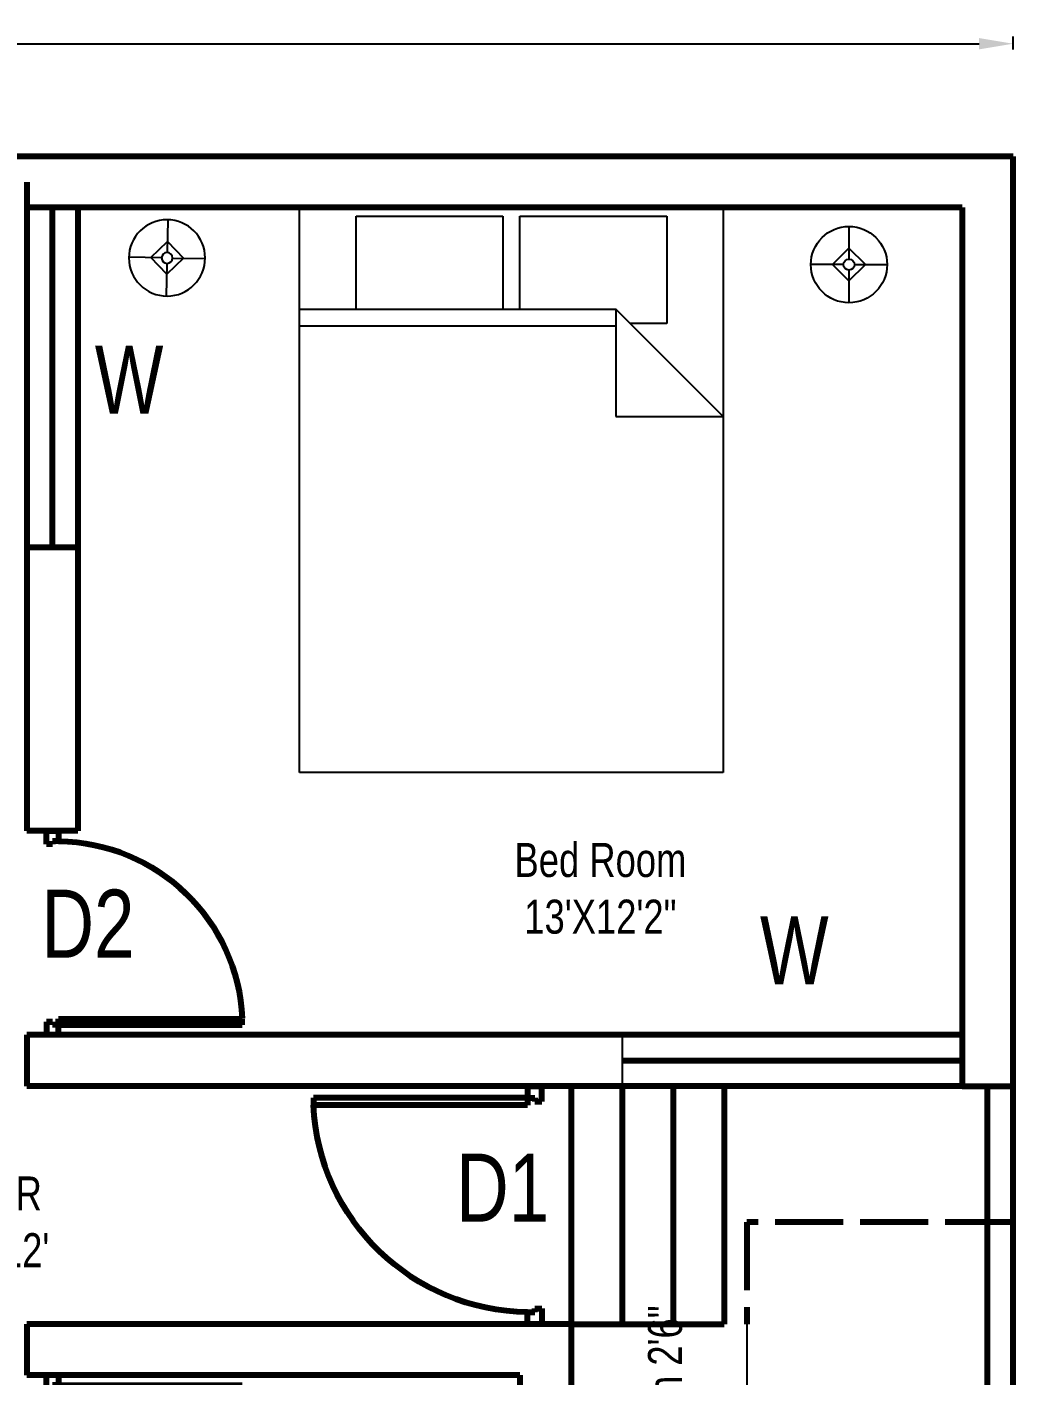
# Model space of a CAD drawing. Header units: inches. Extents: x 934 to 13503, y 40 to 6452.
# Drawn here: x 3128.8 to 3302.8, y 4533.9 to 4771.7 of the extents above; entities that cross this region are included whole.
import ezdxf

# ---------------------------------------------------------------- set-up
doc = ezdxf.new("R2010")
doc.units = ezdxf.units.IN
doc.linetypes.add('ACAD_ISO02W100', pattern=[15, 12, -3])
for name, color, linetype in [('door', 130, 'Continuous'), ('FURNITURE', 122, 'Continuous'), ('WINDOW', 2, 'Continuous')]:
    doc.layers.add(name, color=color, linetype=linetype)
doc.styles.get("Standard").update_dxf_attribs({"font": 'arial.ttf'})
doc.styles.add('YQ_DIM', font='solid1.shx', dxfattribs={"width": 0.8, "bigfont": 'HZDX.SHX'})
doc.dimstyles.new('feet inch', dxfattribs={"dimtxt": 2, "dimasz": 6, "dimexe": 1.25, "dimexo": 0.275, "dimtad": 1, "dimdec": 0, "dimdsep": 46, "dimlunit": 4, "dimtxsty": 'Standard', "dimcen": 2.5, "dimclrd": 2, "dimadec": 0, "dimazin": 0, "dimtfac": 1, "dimtdec": 0, "dimtmove": 0, "dimatfit": 3, "dimldrblk": 'ARCHTICK', "dimfxl": 1, "dimfxlon": 1, "dimarcsym": 0})

# ---------------------------------------------------------------- blocks, each defined once
blk = doc.blocks.new('DR_D01')
at = {"lineweight": 80}
for p, q in [((-0.45, 0.93), (-0.42, 0.93)), ((-0.45, 0.03), (-0.45, 0.93)), ((-0.42, 0.03), (-0.42, 0.93)), ((-0.5, 0.03), (-0.42, 0.03)), ((-0.5, 0.03), (-0.5, -0.03)), ((-0.45, 0.03), (-0.45, 0)), ((-0.45, 0), (-0.435, 0)), ((-0.435, 0), (-0.435, -0.03)), ((0.435, 0), (0.435, -0.03)), ((0.45, 0), (0.435, 0)), ((0.45, 0.03), (0.45, 0)), ((0.5, 0.03), (0.45, 0.03)), ((0.5, -0.03), (0.5, 0.03)), ((-0.435, -0.03), (-0.5, -0.03)), ((0.435, -0.03), (0.5, -0.03))]:
    blk.add_line(p, q, dxfattribs=at)
blk.add_arc((-0.4602, 0.0206), 0.9103, 0.5915, 87.4664, dxfattribs=at)
blk = doc.blocks.new('Bed - Queen')
at = {"linetype": 'Continuous'}
for p, q in [((0, -80.00003), (0, 0)), ((0, 0), (59.99999, 0)), ((59.99999, 0), (59.99999, -80.00003)), ((7.99999, -1.2), (28.79998, -1.2)), ((7.99999, -14.4), (7.99999, -1.2)), ((28.79998, -1.2), (28.79998, -14.4)), ((31.19999, -1.2), (51.99999, -1.2)), ((31.19999, -14.4), (31.19999, -1.2)), ((51.99999, -1.2), (51.99999, -16.4)), ((0, -14.4), (44.8, -14.4)), ((59.99999, -29.6), (44.8, -14.4)), ((44.8, -14.4), (44.8, -29.6)), ((44.8, -16.8), (0, -16.8)), ((51.99999, -16.4), (46.79936, -16.4)), ((44.8, -29.6), (59.99999, -29.6)), ((59.99999, -80.00003), (0, -80.00003))]:
    blk.add_line(p, q, dxfattribs=at)
blk = doc.blocks.new('Lamp - Table')
at = {"linetype": 'Continuous'}
for p, q in [((0, 7), (0, 1)), ((0, 3), (-3, 0)), ((3, 0), (0, 3)), ((-1, 0), (-7, 0)), ((-3, 0), (0, -3)), ((0, -3), (3, 0)), ((1, 0), (7, 0)), ((0, -1), (0, -7))]:
    blk.add_line(p, q, dxfattribs=at)
for radius in [7, 1]:
    blk.add_circle((0, 0), radius, dxfattribs=at)
blk = doc.blocks.new('*D349')
at = {"layer": 'Defpoints', "color": 0, "lineweight": 80, "transparency": 16777216}
for p in [(3302.79, 4768.78), (2938.79, 4748.87), (3302.79, 4748.87)]:
    blk.add_point(p, dxfattribs=at)
at = {"layer": 'WINDOW', "color": 0, "lineweight": -2, "transparency": 16777216}
for p, q in [((2938.79, 4767.78), (2938.79, 4770.03)), ((3302.79, 4767.78), (3302.79, 4770.03))]:
    blk.add_line(p, q, dxfattribs=at)
at = {"layer": 'WINDOW', "color": 2, "lineweight": -2, "transparency": 16777216}
blk.add_line((2944.79, 4768.78), (3296.79, 4768.78), dxfattribs=at)
at = {"layer": 'WINDOW', "color": 2, "lineweight": 80, "transparency": 16777216}
for points in [[(2944.79, 4769.78), (2944.79, 4767.78), (2938.79, 4768.78)], [(3296.79, 4769.78), (3296.79, 4767.78), (3302.79, 4768.78)]]:
    blk.add_solid(points, dxfattribs=at)
at = {"layer": 'WINDOW', "color": 0, "lineweight": 80, "transparency": 16777216, "insert": (3120.79, 4770.43), "char_height": 2, "attachment_point": 5}
blk.add_mtext('30\'-4"', dxfattribs=at)
blk = doc.blocks.new('_ArchTick')
at = {"color": 0, "linetype": 'ByBlock', "lineweight": 80, "const_width": 0.15}
blk.add_lwpolyline([(-0.5, -0.5), (0.5, 0.5)], dxfattribs=at)

msp = doc.modelspace()

# ---------------------------------------------------------------- linework, layer by layer
at = {"lineweight": 80}
for p, q in [((3302.794, 4748.873), (2938.794, 4748.873)), ((3302.794, 4748.873), (2938.794, 4748.873)), ((3302.794, 4748.873), (2938.794, 4748.873)), ((3302.794, 4748.873), (2938.794, 4748.873)), ((3302.794, 4748.873), (2938.794, 4748.873)), ((3302.794, 4748.873), (2938.794, 4748.873)), ((3302.794, 4748.873), (2938.794, 4748.873)), ((3302.794, 4748.873), (2938.794, 4748.873)), ((3302.794, 4229.873), (3302.794, 4748.873)), ((3302.794, 4229.873), (3302.794, 4748.873)), ((3302.794, 4229.873), (3302.794, 4748.873)), ((3302.794, 4229.873), (3302.794, 4748.873)), ((3302.794, 4229.873), (3302.794, 4748.873)), ((3302.794, 4229.873), (3302.794, 4748.873)), ((3302.794, 4229.873), (3302.794, 4748.873)), ((3302.794, 4229.873), (3302.794, 4748.873)), ((3128.794, 4744.373), (3128.794, 4629.873)), ((3128.794, 4744.373), (3128.794, 4629.873)), ((3128.794, 4744.373), (3128.794, 4629.873)), ((3128.794, 4744.373), (3128.794, 4629.873)), ((3128.794, 4744.373), (3128.794, 4629.873)), ((3128.794, 4744.373), (3128.794, 4629.873)), ((3128.794, 4744.373), (3128.794, 4629.873)), ((3128.794, 4744.373), (3128.794, 4629.873)), ((3293.794, 4739.873), (3137.794, 4739.873)), ((3137.794, 4739.873), (3137.794, 4629.873)), ((3137.794, 4739.873), (3137.794, 4629.873)), ((3293.794, 4739.873), (3137.794, 4739.873)), ((3293.794, 4739.873), (3137.794, 4739.873)), ((3137.794, 4739.873), (3137.794, 4629.873)), ((3137.794, 4739.873), (3137.794, 4629.873)), ((3293.794, 4739.873), (3137.794, 4739.873)), ((3293.794, 4739.873), (3137.794, 4739.873)), ((3137.794, 4739.873), (3137.794, 4629.873)), ((3137.794, 4739.873), (3137.794, 4629.873)), ((3293.794, 4739.873), (3137.794, 4739.873)), ((3293.794, 4739.873), (3137.794, 4739.873)), ((3137.794, 4739.873), (3137.794, 4629.873)), ((3137.794, 4739.873), (3137.794, 4629.873)), ((3293.794, 4739.873), (3137.794, 4739.873)), ((3293.794, 4739.873), (3293.794, 4593.873)), ((3293.794, 4739.873), (3293.794, 4593.873)), ((3293.794, 4739.873), (3293.794, 4593.873)), ((3293.794, 4739.873), (3293.794, 4593.873)), ((3293.794, 4739.873), (3293.794, 4593.873)), ((3293.794, 4739.873), (3293.794, 4593.873)), ((3293.794, 4739.873), (3293.794, 4593.873)), ((3293.794, 4739.873), (3293.794, 4593.873)), ((3128.794, 4642.373), (3128.794, 4633.373)), ((3128.794, 4642.373), (3128.794, 4633.373)), ((3128.794, 4642.373), (3128.794, 4633.373)), ((3128.794, 4642.373), (3128.794, 4633.373)), ((3128.794, 4642.373), (3128.794, 4633.373)), ((3128.794, 4642.373), (3128.794, 4633.373)), ((3128.794, 4642.373), (3128.794, 4633.373)), ((3128.794, 4642.373), (3128.794, 4633.373)), ((3137.794, 4629.873), (3128.794, 4629.873)), ((3137.794, 4629.873), (3128.794, 4629.873)), ((3137.794, 4629.873), (3128.794, 4629.873)), ((3137.794, 4629.873), (3128.794, 4629.873)), ((3137.794, 4629.873), (3128.794, 4629.873)), ((3137.794, 4629.873), (3128.794, 4629.873)), ((3137.794, 4629.873), (3128.794, 4629.873)), ((3137.794, 4629.873), (3128.794, 4629.873)), ((3293.794, 4593.873), (3128.794, 4593.873)), ((3128.794, 4593.873), (3128.794, 4584.873)), ((3128.794, 4593.873), (3128.794, 4584.873)), ((3293.794, 4593.873), (3128.794, 4593.873)), ((3293.794, 4593.873), (3128.794, 4593.873)), ((3128.794, 4593.873), (3128.794, 4584.873)), ((3128.794, 4593.873), (3128.794, 4584.873)), ((3293.794, 4593.873), (3128.794, 4593.873)), ((3293.794, 4593.873), (3128.794, 4593.873)), ((3128.794, 4593.873), (3128.794, 4584.873)), ((3128.794, 4593.873), (3128.794, 4584.873)), ((3293.794, 4593.873), (3128.794, 4593.873)), ((3293.794, 4593.873), (3128.794, 4593.873)), ((3128.794, 4593.873), (3128.794, 4584.873)), ((3128.794, 4593.873), (3128.794, 4584.873)), ((3293.794, 4593.873), (3128.794, 4593.873)), ((3233.794, 4589.373), (3293.794, 4589.373)), ((3233.794, 4589.373), (3293.794, 4589.373)), ((3233.794, 4589.373), (3293.794, 4589.373)), ((3233.794, 4589.373), (3293.794, 4589.373)), ((3233.794, 4589.373), (3293.794, 4589.373)), ((3233.794, 4589.373), (3293.794, 4589.373)), ((3233.794, 4589.373), (3293.794, 4589.373)), ((3293.794, 4584.873), (3128.794, 4584.873)), ((3293.794, 4584.873), (3128.794, 4584.873)), ((3293.794, 4584.873), (3128.794, 4584.873)), ((3293.794, 4584.873), (3128.794, 4584.873)), ((3293.794, 4584.873), (3128.794, 4584.873)), ((3293.794, 4584.873), (3128.794, 4584.873)), ((3293.794, 4584.873), (3128.794, 4584.873)), ((3293.794, 4584.873), (3128.794, 4584.873)), ((3224.794, 4584.873), (3224.794, 4388.873)), ((3224.794, 4584.873), (3224.794, 4388.873)), ((3224.794, 4584.873), (3224.794, 4388.873)), ((3224.794, 4584.873), (3224.794, 4388.873)), ((3224.794, 4584.873), (3224.794, 4388.873)), ((3224.794, 4584.873), (3224.794, 4388.873)), ((3224.794, 4584.873), (3224.794, 4388.873)), ((3224.794, 4584.873), (3224.794, 4388.873)), ((3233.794, 4584.873), (3233.794, 4542.873)), ((3233.794, 4584.873), (3233.794, 4542.873)), ((3233.794, 4584.873), (3233.794, 4542.873)), ((3233.794, 4584.873), (3233.794, 4542.873)), ((3233.794, 4584.873), (3233.794, 4542.873)), ((3233.794, 4584.873), (3233.794, 4542.873)), ((3233.794, 4584.873), (3233.794, 4542.873)), ((3233.794, 4584.873), (3233.794, 4542.873)), ((3242.794, 4584.873), (3242.794, 4542.873)), ((3242.794, 4584.873), (3242.794, 4542.873)), ((3242.794, 4584.873), (3242.794, 4542.873)), ((3242.794, 4584.873), (3242.794, 4542.873)), ((3242.794, 4584.873), (3242.794, 4542.873)), ((3242.794, 4584.873), (3242.794, 4542.873)), ((3242.794, 4584.873), (3242.794, 4542.873)), ((3242.794, 4584.873), (3242.794, 4542.873)), ((3251.794, 4584.873), (3251.794, 4542.873)), ((3251.794, 4584.873), (3251.794, 4542.873)), ((3251.794, 4584.873), (3251.794, 4542.873)), ((3251.794, 4584.873), (3251.794, 4542.873)), ((3251.794, 4584.873), (3251.794, 4542.873)), ((3251.794, 4584.873), (3251.794, 4542.873)), ((3251.794, 4584.873), (3251.794, 4542.873)), ((3251.794, 4584.873), (3251.794, 4542.873)), ((3293.794, 4584.873), (3302.794, 4584.873)), ((3293.794, 4584.873), (3302.794, 4584.873)), ((3293.794, 4584.873), (3302.794, 4584.873)), ((3293.794, 4584.873), (3302.794, 4584.873)), ((3293.794, 4584.873), (3302.794, 4584.873)), ((3293.794, 4584.873), (3302.794, 4584.873)), ((3293.794, 4584.873), (3302.794, 4584.873)), ((3293.794, 4584.873), (3302.794, 4584.873)), ((3298.294, 4238.873), (3298.294, 4584.873)), ((3298.294, 4238.873), (3298.294, 4584.873)), ((3298.294, 4238.873), (3298.294, 4584.873)), ((3298.294, 4238.873), (3298.294, 4584.873)), ((3298.294, 4238.873), (3298.294, 4584.873)), ((3298.294, 4238.873), (3298.294, 4584.873)), ((3298.294, 4238.873), (3298.294, 4584.873)), ((3298.294, 4238.873), (3298.294, 4584.873)), ((3224.794, 4542.873), (3128.794, 4542.873)), ((3128.794, 4542.873), (3128.794, 4533.873)), ((3128.794, 4542.873), (3128.794, 4533.873)), ((3224.794, 4542.873), (3128.794, 4542.873)), ((3224.794, 4542.873), (3128.794, 4542.873)), ((3128.794, 4542.873), (3128.794, 4533.873)), ((3128.794, 4542.873), (3128.794, 4533.873)), ((3224.794, 4542.873), (3128.794, 4542.873)), ((3224.794, 4542.873), (3128.794, 4542.873)), ((3128.794, 4542.873), (3128.794, 4533.873)), ((3128.794, 4542.873), (3128.794, 4533.873)), ((3224.794, 4542.873), (3128.794, 4542.873)), ((3224.794, 4542.873), (3128.794, 4542.873)), ((3128.794, 4542.873), (3128.794, 4533.873)), ((3128.794, 4542.873), (3128.794, 4533.873)), ((3224.794, 4542.873), (3128.794, 4542.873)), ((3224.794, 4542.873), (3251.794, 4542.873)), ((3224.794, 4542.873), (3251.794, 4542.873)), ((3224.794, 4542.873), (3251.794, 4542.873)), ((3224.794, 4542.873), (3251.794, 4542.873)), ((3224.794, 4542.873), (3251.794, 4542.873)), ((3224.794, 4542.873), (3251.794, 4542.873)), ((3224.794, 4542.873), (3251.794, 4542.873)), ((3224.794, 4542.873), (3251.794, 4542.873)), ((3137.794, 4533.873), (3128.794, 4533.873)), ((3137.794, 4533.873), (3128.794, 4533.873)), ((3137.794, 4533.873), (3128.794, 4533.873)), ((3137.794, 4533.873), (3128.794, 4533.873)), ((3137.794, 4533.873), (3128.794, 4533.873)), ((3137.794, 4533.873), (3128.794, 4533.873)), ((3137.794, 4533.873), (3128.794, 4533.873)), ((3137.794, 4533.873), (3128.794, 4533.873)), ((3215.794, 4533.873), (3137.794, 4533.873)), ((3215.794, 4533.873), (3137.794, 4533.873)), ((3215.794, 4533.873), (3137.794, 4533.873)), ((3215.794, 4533.873), (3137.794, 4533.873)), ((3215.794, 4533.873), (3137.794, 4533.873)), ((3215.794, 4533.873), (3137.794, 4533.873)), ((3215.794, 4533.873), (3137.794, 4533.873)), ((3215.794, 4533.873), (3137.794, 4533.873)), ((3215.794, 4533.873), (3215.794, 4397.873)), ((3215.794, 4533.873), (3215.794, 4397.873)), ((3215.794, 4533.873), (3215.794, 4397.873)), ((3215.794, 4533.873), (3215.794, 4397.873)), ((3215.794, 4533.873), (3215.794, 4397.873)), ((3215.794, 4533.873), (3215.794, 4397.873)), ((3215.794, 4533.873), (3215.794, 4397.873)), ((3215.794, 4533.873), (3215.794, 4397.873))]:
    msp.add_line(p, q, dxfattribs=at)
at = {"linetype": 'ACAD_ISO02W100', "lineweight": 80, "transparency": 33554687}
for p, q in [((3255.794, 4560.873), (3255.794, 4542.873)), ((3302.794, 4560.873), (3255.794, 4560.873))]:
    msp.add_line(p, q, dxfattribs=at)
at = {"color": 0, "linetype": 'ACAD_ISO02W100', "lineweight": 25, "transparency": 33554687}
msp.add_line((3255.794, 4542.873), (3255.794, 4277.873), dxfattribs=at)
at = {"layer": 'WINDOW', "lineweight": 80}
for p, q in [((3137.794, 4739.873), (3128.794, 4739.873)), ((3133.294, 4739.873), (3128.794, 4739.873)), ((3133.294, 4739.873), (3128.794, 4739.873)), ((3133.294, 4739.873), (3128.794, 4739.873)), ((3133.294, 4739.873), (3128.794, 4739.873)), ((3133.294, 4739.873), (3128.794, 4739.873)), ((3133.294, 4739.873), (3128.794, 4739.873)), ((3133.294, 4739.873), (3128.794, 4739.873)), ((3133.294, 4679.873), (3133.294, 4739.873)), ((3133.294, 4679.873), (3133.294, 4739.873)), ((3133.294, 4679.873), (3133.294, 4739.873)), ((3133.294, 4679.873), (3133.294, 4739.873)), ((3133.294, 4679.873), (3133.294, 4739.873)), ((3133.294, 4679.873), (3133.294, 4739.873)), ((3133.294, 4679.873), (3133.294, 4739.873)), ((3133.294, 4679.873), (3133.294, 4739.873)), ((3137.794, 4679.873), (3128.794, 4679.873)), ((3137.794, 4679.873), (3128.794, 4679.873)), ((3137.794, 4679.873), (3128.794, 4679.873)), ((3137.794, 4679.873), (3128.794, 4679.873)), ((3137.794, 4679.873), (3128.794, 4679.873)), ((3137.794, 4679.873), (3128.794, 4679.873)), ((3137.794, 4679.873), (3128.794, 4679.873)), ((3137.794, 4679.873), (3128.794, 4679.873)), ((3293.794, 4593.873), (3293.794, 4584.873)), ((3233.794, 4589.373), (3293.794, 4589.373)), ((3293.794, 4589.373), (3293.794, 4584.873)), ((3293.794, 4589.373), (3293.794, 4584.873)), ((3293.794, 4589.373), (3293.794, 4584.873)), ((3293.794, 4589.373), (3293.794, 4584.873)), ((3293.794, 4589.373), (3293.794, 4584.873)), ((3293.794, 4589.373), (3293.794, 4584.873)), ((3293.794, 4589.373), (3293.794, 4584.873))]:
    msp.add_line(p, q, dxfattribs=at)
at = {"layer": 'WINDOW'}
msp.add_line((3233.794, 4593.873), (3233.794, 4584.873), dxfattribs=at)

# ---------------------------------------------------------------- block references
at = {"layer": 'door', "lineweight": 80}
for p, xscale, yscale, zscale, rotation in [((3133.294, 4611.873), -36, 36, 36, 270.0000000000118), ((3218.405, 4563.873), -42, 42, 42, 90.00000000002358), ((3133.294, 4515.873), 36.00000000000011, 36.00000000000011, 36.00000000000011, 269.9999999999874)]:
    msp.add_blockref('DR_D01', p, dxfattribs=dict(at, xscale=xscale, yscale=yscale, zscale=zscale, rotation=rotation))
at = {"layer": 'FURNITURE', "lineweight": 80}
for name, p, xscale, yscale, zscale in [('Bed - Queen', (3176.901, 4739.873), 1.24613862405907, 1.24613862405907, 1.24613862405907), ('Lamp - Table', (3273.846, 4729.806), 0.9615550810475596, 0.9615550810475596, 0.9615550810475596)]:
    msp.add_blockref(name, p, dxfattribs=dict(at, xscale=xscale, yscale=yscale, zscale=zscale))
at = {"layer": 'FURNITURE', "lineweight": 80, "xscale": -0.9615550810475596, "yscale": 0.9615550810475596, "zscale": 0.9615550810475596, "rotation": 358.8720812877365}
msp.add_blockref('Lamp - Table', (3153.509, 4730.99), dxfattribs=at)

# ---------------------------------------------------------------- texts
at = {"layer": 'WINDOW', "color": 0, "lineweight": 80, "char_height": 12, "width": 3.6661, "attachment_point": 1, "style": 'YQ_DIM'}
for s, insert in [('W', (3140.762, 4715.526)), ('D2', (3131.361, 4619.513)), ('W', (3258.141, 4614.795)), ('D1', (3204.534, 4572.939))]:
    msp.add_mtext(s, dxfattribs=dict(at, insert=insert))
at = {"layer": 'WINDOW', "color": 0, "lineweight": 80, "char_height": 6, "attachment_point": 1, "style": 'YQ_DIM'}
for s, insert in [('\\pxqc;Bed Room\\P13\'X12\'2"', (3214.822, 4627.756)), ('\\pxqc;Din/STR\\P15\'1"X12\'', (3105.878, 4568.908))]:
    msp.add_mtext(s, dxfattribs=dict(at, insert=insert))
at = {"layer": 'WINDOW', "color": 0, "lineweight": 80, "insert": (3238.379, 4505.197), "char_height": 6, "attachment_point": 1, "rotation": 90, "style": 'YQ_DIM'}
msp.add_mtext('\\pxqc;Projection 2\'6"', dxfattribs=at)

# ---------------------------------------------------------------- dimensions: what is measured, and where the dimension line sits
at = {"layer": 'WINDOW', "color": 0, "lineweight": 80}
dim = msp.add_linear_dim(base=(3302.794, 4768.781), p1=(2938.794, 4748.873), p2=(3302.794, 4748.873), dimstyle='feet inch', dxfattribs=at)
dim.commit()
dim.dimension.update_dxf_attribs({"geometry": '*D349', "text_midpoint": (3120.794, 4770.428)})

doc.saveas('drawing.dxf')
